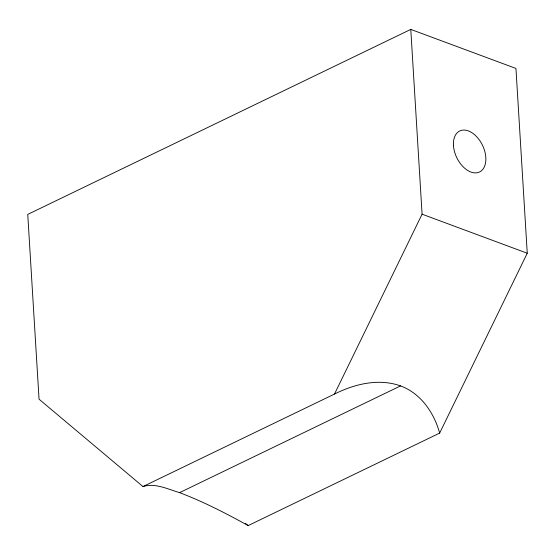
<?xml version="1.0" encoding="UTF-8"?>
<svg xmlns="http://www.w3.org/2000/svg" width="555" height="555" viewBox="0 0 555 555"><rect width="100%" height="100%" fill="white"/><g stroke="black" fill="none" stroke-linecap="round" stroke-linejoin="round"><path stroke-width="0.83" d="M142.982 486.555L334.498 394.057L422.084 214.188L410.783 29.401L27.75 214.403L39.051 399.191L142.982 486.555C155.233 482.704 167.95 489.219 179.577 492.639C203.324 501.651 225.961 513.299 248.147 525.599L439.664 433.094L527.25 253.233L515.949 68.445L410.783 29.401M179.577 492.639L400.557 385.905C420.898 393.433 434.079 412.837 439.664 433.094M334.498 394.057C354.631 383.977 378.656 378.094 400.557 385.905M422.084 214.188L527.25 253.233M245.497 523.372L248.147 525.599M453.456 145.479A22.762 14.277 64.2 0 0 478.819 172.286A22.762 14.277 64.2 0 0 476.641 136.683A22.762 14.277 64.2 0 0 453.456 145.479"/></g></svg>
